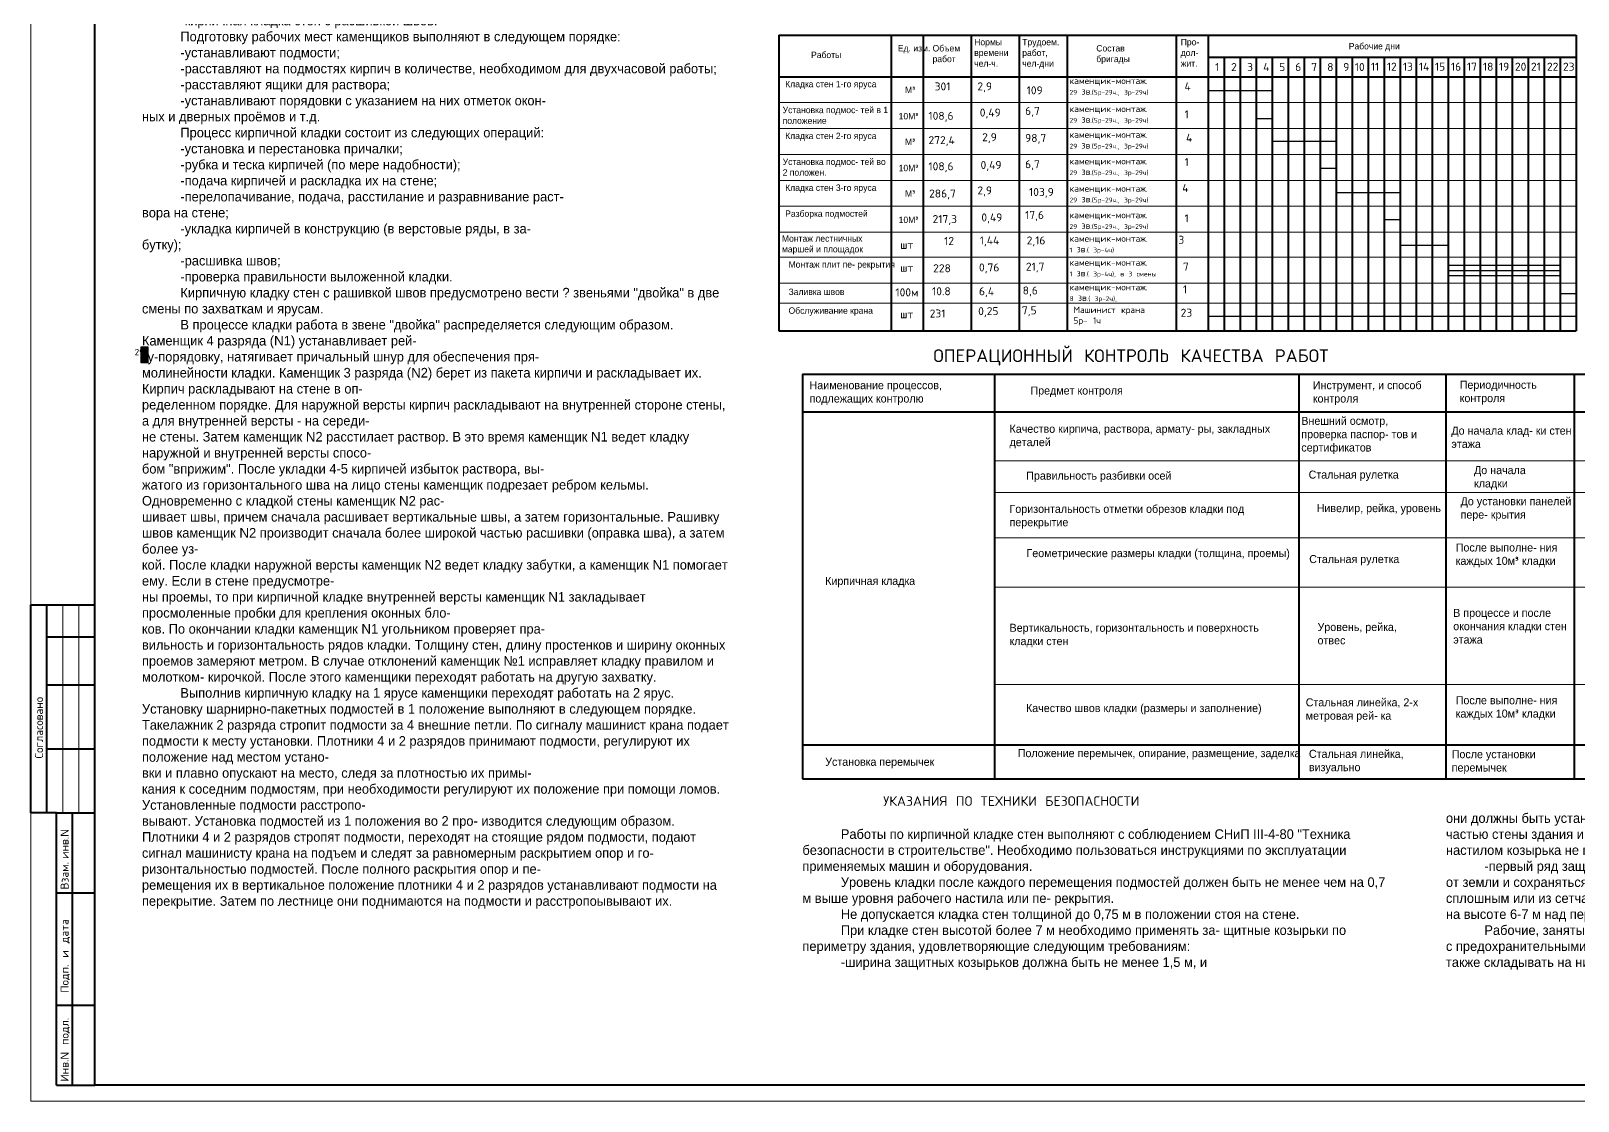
# Model space of a CAD drawing. Header units: millimetres. Extents: x 707 to 5070, y -235 to 1028.
# Drawn here: x 3322.6 to 3805.8, y -232.3 to 102 of the extents above; entities that cross this region are included whole.
import ezdxf

# ---------------------------------------------------------------- set-up
doc = ezdxf.new("R2010")
doc.units = ezdxf.units.MM
for name, color, linetype, lineweight in [('Основная', 7, 'Continuous', 40), ('Средняя', 94, 'Continuous', 30), ('Тонкая', 5, 'Continuous', 15)]:
    doc.layers.add(name, color=color, linetype=linetype, lineweight=lineweight)

msp = doc.modelspace()

# ---------------------------------------------------------------- hatches: boundary and pattern name
h = msp.add_hatch(color=255)
h.paths.add_polyline_path([(3371.5868, 177.305), (3366.4423, 177.305), (3366.4423, 173.1438), (3371.5868, 173.1438)], flags=16)
h.paths.add_polyline_path([(3356.5444, 282.5751), (3542.0444, 282.5751), (3542.0444, -212.4249), (3356.5444, -212.4249)], flags=9)
msp.add_hatch(color=255).paths.add_polyline_path([(3359.0939, 3.3123), (3357.0913, 3.3123), (3357.0913, -1.69), (3359.0939, -1.69)])

# ---------------------------------------------------------------- linework, layer by layer
for p, q in [((3690.3073, 83.449), (3710.3428, 83.449)), ((3705.2871, 74.6557), (3710.3428, 74.6557)), ((3710.3428, 67.5461), (3730.191, 67.5461)), ((3725.3226, 59.1269), (3730.191, 59.1269)), ((3730.191, 51.5497), (3750.2264, 51.5497)), ((3745.1708, 43.1305), (3750.2264, 43.1305)), ((3750.2264, 35.0855), (3765.2062, 35.0855)), ((3765.2062, 28.9114), (3800.2215, 28.9114)), ((3765.2062, 27.2275), (3800.2215, 27.2275)), ((3765.2062, 25.6337), (3800.2215, 25.6337)), ((3800.2265, 19.971), (3805.2611, 19.971)), ((3690.3502, 12.9177), (3805.2097, 12.9177))]:
    msp.add_line(p, q)
msp.add_lwpolyline([(3357.0913, 3.3123), (3359.0939, 3.3123), (3359.0939, -1.69), (3357.0913, -1.69)], close=True)
at = {"layer": 'Основная', "color": 0}
for p, q in [((3342.6208, -227.2661), (3342.6208, 356.7339)), ((3556.2577, 100.727), (3805.2809, 100.727)), ((3556.2577, 100.727), (3556.2577, 8.343)), ((3591.2577, 100.727), (3591.2577, 8.343)), ((3601.2577, 100.727), (3601.2577, 8.343)), ((3616.2577, 100.727), (3616.2577, 8.343)), ((3631.2577, 100.727), (3631.2577, 8.343)), ((3646.2577, 100.727), (3646.2577, 8.343)), ((3680.2809, 100.727), (3680.2809, 8.343)), ((3690.2809, 100.727), (3690.2809, 8.343)), ((3805.2809, 100.727), (3805.2809, 8.343)), ((3690.2809, 93.8444), (3805.2809, 93.8444)), ((3695.2809, 93.8444), (3695.2809, 8.343)), ((3700.2809, 93.8444), (3700.2809, 8.343)), ((3705.2809, 93.8444), (3705.2809, 8.343)), ((3710.2809, 93.8444), (3710.2809, 8.343)), ((3715.2809, 93.8444), (3715.2809, 8.343)), ((3720.2809, 93.8444), (3720.2809, 8.343)), ((3725.2809, 93.8444), (3725.2809, 8.343)), ((3730.2809, 93.8444), (3730.2809, 8.343)), ((3735.2809, 93.8444), (3735.2809, 8.343)), ((3740.2809, 93.8444), (3740.2809, 8.343)), ((3745.2809, 93.8444), (3745.2809, 8.343)), ((3750.2809, 93.8444), (3750.2809, 8.343)), ((3755.2809, 93.8444), (3755.2809, 8.343)), ((3755.2809, 93.8444), (3755.2809, 8.343)), ((3760.2809, 93.8444), (3760.2809, 8.343)), ((3765.2809, 93.8444), (3765.2809, 8.343)), ((3770.2809, 93.8444), (3770.2809, 8.343)), ((3775.2809, 93.8444), (3775.2809, 8.343)), ((3780.2809, 93.8444), (3780.2809, 8.343)), ((3785.2809, 93.8444), (3785.2809, 8.343)), ((3790.2809, 93.8444), (3790.2809, 8.343)), ((3795.2809, 93.8444), (3795.2809, 8.343)), ((3800.2809, 93.8444), (3800.2809, 8.343)), ((3556.2577, 87.727), (3805.2809, 87.727)), ((3556.2577, 8.343), (3805.2809, 8.343)), ((3563.5782, -5.177), (3949.5782, -5.177)), ((3563.5782, -5.177), (3563.5782, -131.5726)), ((3623.5782, -5.177), (3623.5782, -131.5726)), ((3718.5782, -5.177), (3718.5782, -131.5726)), ((3764.5782, -5.177), (3764.5782, -131.5726)), ((3804.5782, -5.177), (3804.5782, -131.5726)), ((3563.5782, -16.9058), (3949.5782, -16.9058)), ((3322.6208, -142.2661), (3322.6208, -77.2661)), ((3322.6208, -77.2661), (3342.6208, -77.2661)), ((3327.6208, -142.2661), (3327.6208, -77.2661)), ((3327.6208, -87.2661), (3342.6208, -87.2661)), ((3327.6208, -102.2661), (3342.6208, -102.2661)), ((3327.6208, -122.2661), (3342.6208, -122.2661)), ((3563.5782, -120.9901), (3949.5782, -120.9901)), ((3563.5782, -131.5726), (3949.5782, -131.5726)), ((3330.6208, -142.2661), (3322.6208, -142.2661)), ((3330.6208, -227.2661), (3330.6208, -142.2661)), ((3330.6208, -142.2661), (3342.6208, -142.2661)), ((3335.6208, -227.2661), (3335.6208, -142.2661)), ((3330.6208, -167.2661), (3342.6208, -167.2661)), ((3330.6208, -202.2661), (3342.6208, -202.2661)), ((3330.6208, -227.2661), (3342.6208, -227.2661)), ((4158.6208, -227.2661), (3342.6208, -227.2661))]:
    msp.add_line(p, q, dxfattribs=at)
at = {"layer": 'Тонкая', "color": 0}
for p, q in [((3322.6208, -232.2661), (3322.6208, 361.7339)), ((3556.2577, 79.6311), (3805.2809, 79.6311)), ((3556.2577, 71.5352), (3805.2809, 71.5352)), ((3556.2577, 63.4394), (3805.2809, 63.4394)), ((3556.2577, 55.3435), (3805.2809, 55.3435)), ((3556.2577, 47.2476), (3805.2809, 47.2476)), ((3556.2577, 39.1517), (3805.2809, 39.1517)), ((3556.2577, 31.3751), (3805.2809, 31.3751)), ((3556.2577, 23.2792), (3805.2809, 23.2792)), ((3556.2577, 16.9532), (3805.2809, 16.9532)), ((3623.5782, -32.2233), (3949.5782, -32.2233)), ((3623.5782, -42.1392), (3949.5782, -42.1392)), ((3623.5782, -56.3564), (3949.5782, -56.3564)), ((3623.5782, -71.7637), (3949.5782, -71.7637)), ((3332.6208, -142.2661), (3332.6208, -77.2661)), ((3337.6208, -142.2661), (3337.6208, -77.2661)), ((3623.5782, -102.0909), (3949.5782, -102.0909)), ((4163.6208, -232.2661), (3322.6208, -232.2661))]:
    msp.add_line(p, q, dxfattribs=at)

# ---------------------------------------------------------------- texts
at = {"attachment_point": 1}
for s, insert, char_height, width in [('{\\Ftxt.shx|c204;1}', (3692.488, 92.0067), 2.5, 3.529139), ('{\\Ftxt.shx|c204;2}', (3697.488, 92.0067), 2.5, 3.529139), ('{\\Ftxt.shx|c204;3}', (3702.488, 92.0067), 2.5, 3.529139), ('{\\Ftxt.shx|c204;4}', (3707.488, 92.0067), 2.5, 3.529139), ('{\\Ftxt.shx|c204;5}', (3712.488, 92.0067), 2.5, 3.529139), ('{\\Ftxt.shx|c204;6}', (3717.488, 92.0067), 2.5, 3.529139), ('{\\Ftxt.shx|c204;7}', (3722.488, 92.0067), 2.5, 3.529139), ('{\\Ftxt.shx|c204;8}', (3727.488, 92.0067), 2.5, 3.529139), ('{\\Ftxt.shx|c204;9}', (3732.488, 92.0067), 2.5, 3.529139), ('{\\Ftxt.shx|c204;10}', (3736.1155, 92.0067), 2.5, 3.529139), ('{\\Ftxt.shx|c204;11}', (3741.1296, 92.1111), 2.5, 3.529139), ('{\\Ftxt.shx|c204;12}', (3746.1296, 92.1111), 2.5, 3.529139), ('{\\Ftxt.shx|c204;13}', (3751.1296, 92.1111), 2.5, 3.529139), ('{\\Ftxt.shx|c204;14}', (3756.1296, 92.1111), 2.5, 3.529139), ('{\\Ftxt.shx|c204;15}', (3761.1296, 92.1111), 2.5, 3.529139), ('{\\Ftxt.shx|c204;16}', (3766.1296, 92.1111), 2.5, 3.529139), ('{\\Ftxt.shx|c204;17}', (3771.1296, 92.1111), 2.5, 3.529139), ('{\\Ftxt.shx|c204;18}', (3776.1296, 92.1111), 2.5, 3.529139), ('{\\Ftxt.shx|c204;19}', (3781.1296, 92.1111), 2.5, 3.529139), ('{\\Ftxt.shx|c204;20}', (3786.1296, 92.1111), 2.5, 3.529139), ('{\\Ftxt.shx|c204;21}', (3791.1296, 92.1111), 2.5, 3.529139), ('{\\Ftxt.shx|c204;22}', (3796.1296, 92.1111), 2.5, 3.529139), ('{\\Ftxt.shx|c204;23}', (3801.1296, 92.1111), 2.5, 3.529139), ('{\\Ftxt.shx|c204;301}', (3604.8836, 85.9463), 2.5, 8.688572), ('{\\Ftxt.shx|c204;2,9}', (3618.226, 85.9687), 2.5, 10.181164), ('{\\Ftxt.shx|c204;109}', (3633.622, 84.7281), 2.5, 10.429493), ('{\\Ftxt.shx|c204;каменщик-монтаж.\\P\\H0.75x;29 \\H1.333x;зв\\H0.75x;.(5р-29ч., 3р-29ч)}', (3647.0313, 87.4574), 2, 53.481481), ('{\\Ftxt.shx|c204;4}', (3682.9291, 86.0013), 2.5, 4.980268), ('{\\Ftxt.shx|c204;0,49}', (3618.971, 77.7809), 2.5, 9.187877), ('{\\Ftxt.shx|c204;6,7}', (3633.1253, 78.2771), 2.5, 11.174461), ('{\\Ftxt.shx|c204;каменщик-монтаж.\\P\\H0.75x;29 \\H1.333x;зв\\H0.75x;.(5р-29ч., 3р-29ч)}', (3647.0313, 78.6899), 2, 53.481481), ('{\\Ftxt.shx|c204;108,6}', (3602.9528, 76.7616), 2.5, 11.77784), ('{\\Ftxt.shx|c204;1}', (3682.9291, 77.2338), 2.5, 4.980268), ('{\\Ftxt.shx|c204;272,4}', (3602.9528, 69.1622), 2.5, 11.77784), ('{\\Ftxt.shx|c204;2,9}', (3619.716, 70.0893), 2.5, 9.436207), ('{\\Ftxt.shx|c204;98,7}', (3633.1253, 69.8411), 2.5, 11.671099), ('{\\Ftxt.shx|c204;каменщик-монтаж.\\P\\H0.75x;29 \\H1.333x;зв\\H0.75x;.(5р-29ч., 3р-29ч)}', (3647.0313, 70.6332), 2, 53.481481), ('{\\Ftxt.shx|c204;4}', (3683.4034, 69.888), 2.5, 4.268804), ('{\\Ftxt.shx|c204;108,6}', (3602.9528, 60.9929), 2.5, 11.77784), ('{\\Ftxt.shx|c204;0,49}', (3619.2193, 61.4052), 2.5, 10.181164), ('{\\Ftxt.shx|c204;6,7}', (3633.1253, 61.6533), 2.5, 10.926142), ('{\\Ftxt.shx|c204;каменщик-монтаж.\\P\\H0.75x;29 \\H1.333x;зв\\H0.75x;.(5р-29ч., 3р-29ч)}', (3647.0313, 62.3396), 2, 53.481481), ('{\\Ftxt.shx|c204;1}', (3682.9291, 62.3053), 2.5, 4.268793), ('{\\Ftxt.shx|c204;2,9}', (3618.226, 53.4654), 2.5, 10.926131), ('{\\Ftxt.shx|c204;каменщик-монтаж.\\P\\H0.75x;29 \\H1.333x;зв\\H0.75x;.(5р-29ч., 3р-29ч)}', (3647.0313, 53.8091), 2, 53.481481), ('{\\Ftxt.shx|c204;4}', (3682.2176, 54.2486), 2.5, 5.928893), ('{\\Ftxt.shx|c204;286,7}', (3603.1459, 52.4877), 2.5, 10.619368), ('{\\Ftxt.shx|c204;103,9}', (3634.3669, 52.9692), 2.5, 10.926142), ('{\\Ftxt.shx|c204;217,3}', (3604.2361, 44.5111), 2.5, 10.457757), ('{\\Ftxt.shx|c204;0,49}', (3619.4677, 45.0294), 2.5, 9.187888), ('{\\Ftxt.shx|c204;17,6}', (3633.1253, 45.7738), 2.5, 13.409353), ('{\\Ftxt.shx|c204;каменщик-монтаж.\\P\\H0.75x;29 \\H1.333x;зв\\H0.75x;.(5р-29ч., 3р-29ч)}', (3647.0313, 45.5154), 2, 53.481481), ('{\\Ftxt.shx|c204;1}', (3682.9291, 44.7702), 2.5, 4.268793), ('{\\Ftxt.shx|c204;шт}', (3594.1097, 36.4525), 2.5, 5.773699), ('{\\Ftxt.shx|c204;12}', (3607.8487, 37.6717), 2.5, 11.028184), ('{\\Ftxt.shx|c204;1,44}', (3618.971, 37.8341), 2.5, 10.926131), ('{\\Ftxt.shx|c204;2,16}', (3633.622, 37.8341), 2.5, 11.422769), ('{\\Ftxt.shx|c204;каменщик-монтаж.\\P\\H0.75x;1 \\H1.333x;зв\\H0.75x;.( 3р-4ч)}', (3647.0313, 38.1697), 2, 53.481481), ('{\\Ftxt.shx|c204;3}', (3681.0225, 38.0461), 2.5, 6.810011), ('{\\Ftxt.shx|c204;228}', (3604.4132, 29.1357), 2.5, 9.704601), ('{\\Ftxt.shx|c204;0,76}', (3618.7227, 29.3981), 2.5, 10.677812), ('{\\Ftxt.shx|c204;21,7}', (3633.3736, 29.6462), 2.5, 11.422769), ('{\\Ftxt.shx|c204;каменщик-монтаж.\\P\\H0.75x;1 \\H1.333x;зв\\H0.75x;.( 3р-4ч), в 3 смены}', (3647.0313, 30.7014), 2, 53.481481), ('{\\Ftxt.shx|c204;7}', (3682.4209, 29.6504), 2.5, 5.6286), ('{\\Ftxt.shx|c204;шт}', (3594.1097, 29.2911), 2.5, 5.773699), ('{\\Ftxt.shx|c204;100м}', (3592.6383, 21.6187), 2.5, 8.25267), ('{\\Ftxt.shx|c204;10.8}', (3604.0717, 21.9546), 2.5, 9.684526), ('{\\Ftxt.shx|c204;6,4}', (3618.7227, 21.9546), 2.5, 8.939569), ('{\\Ftxt.shx|c204;8,6}', (3632.3804, 22.2027), 2.5, 13.409343), ('{\\Ftxt.shx|c204;каменщик-монтаж.\\P\\H0.75x;8 \\H1.333x;зв\\H0.75x;.( 3р-2ч), }', (3647.0313, 22.9945), 2, 53.481481), ('{\\Ftxt.shx|c204;1}', (3682.4209, 22.5683), 2.5, 5.420129), ('{\\Ftxt.shx|c204;231}', (3603.3268, 15.0073), 2.5, 11.671099), ('{\\Ftxt.shx|c204;0,25}', (3618.4744, 15.7517), 2.5, 10.429493), ('{\\Ftxt.shx|c204;7,5}', (3632.132, 15.9998), 2.5, 10.429483), ('{\\Ftxt.shx|c204;Машинист крана\\P5р- 1ч}', (3648.2323, 15.9029), 2, 30.853078), ('{\\Ftxt.shx|c204;23}', (3681.7105, 15.2501), 2.5, 7.52036), ('{\\Ftxt.shx|c204;шт}', (3594.1097, 14.7693), 2.5, 5.773699), ('{\\Ftxt.shx|c204;29}', (3355.0111, 2.7158), 2, 5.509847), ('{\\Ftxt.shx|c204;УКАЗАНИЯ ПО ТЕХНИКИ БЕЗОПАСНОСТИ}', (3588.8111, -137.0421), 3, 150.98485)]:
    msp.add_mtext(s, dxfattribs=dict(at, insert=insert, char_height=char_height, width=width))
at = {"layer": 'Средняя', "color": 0, "attachment_point": 1}
for s, insert, char_height, width in [('^IДо начала кирпичной кладки стен должны быть выполнены:\\P^I-работы по организации строительной площадки;\\P^I-работы по возведению нулевого цикла;\\P^I-геодезическая разбивка осей здания;\\P^I-доставлены на площадку и подготовлены к работе монтажный\\Pкран, подмости, необходимые приспособления, инвентарь и мате-\\Pриалы.\\P^IДоставку кирпича на объект осуществляют на поддонах в специально оборудованных бортовых машинах. Раствор на объект доставляют растворовозами и выгружают в установку для переме-\\Pшивания и выдачи раствора (раздаточным бункером). В процессе кладки запас материалов пополняется.\\P^IСкладирование кирпича предусмотрено на спланированной площадке на поддонах или железобетонной плите.\\P^IРазгрузку кирпича с автомашин и подачу на склад и рабочее\\Pместо осуществляют пакетами с помощью захвата Б-8. При этом\\Pобязательно днища пакетов защищают брезентовыми фартуками от\\Pвыпадения кирпича. Раствор подают на рабочее место инвентарным\\Pраздаточным бункером вместимостью 1м{\\fISOCPEUR|b0|i0|c0|p34;³} в металлические ящики\\Pвместимостью 0,25м{\\fISOCPEUR|b0|i0|c0|p34;³}.\\P^IРаботы по возведению этажа жилого дома выполняет бригада\\Pиз ?? человек:\\P^I-каменщик 3 разряда             - ?;\\P^I-каменщик 4 разряда             - ?;\\P^I-монтажник-такелажник 2 разряда - ?;\\P^I-плотник 4 разряда              - ?;\\P^I-плотник 2 разряда              - ?.\\P^IПри производстве кирпичной кладки стен используют инвентарные шарнирно-пакетные подмости: для кладки стен в зоне лестничной клетки - переходные площадки и подмости для кладки пилонов.\\P^IОбщую ширину рабочих мест принимают равной 2,5м, в том чи-\\Pле рабочую зону 60-70см.\\P^IРаботы по производству кирпичной кладки стен этажа выпол-\\Pняют в следующей технологической последовательности:\\P^I-подготовка рабочих мест каменщиков;\\P^I-кирпичная кладка стен с расшивкой швов.\\P^IПодготовку рабочих мест каменщиков выполняют в следующем порядке:\\P^I-устанавливают подмости;\\P^I-расставляют на подмостях кирпич в количестве, необходимом для двухчасовой работы;\\P^I-расставляют ящики для раствора;\\P^I-устанавливают порядовки с указанием на них отметок окон-\\Pных и дверных про{\\fArial|b0|i0|c0|p34;ё}мов и т.д.\\P^IПроцесс кирпичной кладки состоит из следующих операций:\\P^I-установка и перестановка причалки;\\P^I-рубка и теска кирпичей (по мере надобности);\\P^I-подача кирпичей и раскладка их на стене;\\P^I-перелопачивание, подача, расстилание и разравнивание раст-\\Pвора на стене;\\P^I-укладка кирпичей в конструкцию (в верстовые ряды, в за-\\Pбутку);\\P^I-расшивка швов;\\P^I-проверка правильности выложенной кладки.\\P^IКирпичную кладку стен с рашивкой швов предусмотрено вести ? звеньями "двойка" в две смены по захваткам и ярусам.\\P^IВ процессе кладки работа в звене "двойка" распределяется следующим образом. Каменщик 4 разряда ({\\fArial|b0|i0|c204|p34;N}1) устанавливает рей-\\Pку-порядовку, натягивает причальный шнур для обеспечения пря-\\Pмолинейности кладки. Каменщик 3 разряда ({\\fArial|b0|i0|c0|p34;N}2) берет из пакета кирпичи и раскладывает их. Кирпич раскладывают на стене в оп-\\Pределенном порядке. Для наружной версты кирпич раскладывают на внутренней стороне стены, а для внутренней версты - на середи-\\Pне стены. Затем каменщик {\\fArial|b0|i0|c0|p34;N}2 расстилает раствор. В это время каменщик {\\fArial|b0|i0|c204|p34;N}1 ведет кладку наружной и внутренней версты спосо-\\Pбом "вприжим". После укладки 4-5 кирпичей избыток раствора, вы-\\Pжатого из горизонтального шва на лицо стены каменщик подрезает ребром кельмы. Одновременно с кладкой стены каменщик {\\fArial|b0|i0|c204|p34;N}2 рас-\\Pшивает швы, причем сначала расшивает вертикальные швы, а затем горизонтальные. Рашивку швов каменщик {\\fArial|b0|i0|c0|p34;N}2 производит сначала более широкой частью расшивки (оправка шва), а затем более уз-\\Pкой. После кладки наружной версты каменщик {\\fArial|b0|i0|c0|p34;N}2 ведет кладку забутки, а каменщик {\\fArial|b0|i0|c0|p34;N}1 помогает ему. Если в стене предусмотре-\\Pны проемы, то при кирпичной кладке внутренней версты каменщик {\\fArial|b0|i0|c0|p34;N}1 закладывает просмоленные пробки для крепления оконных бло-\\Pков. По окончании кладки каменщик {\\fArial|b0|i0|c0|p34;N}1 угольником проверяет пра-\\Pвильность и горизонтальность рядов кладки. Толщину стен, длину простенков и ширину оконных проемов замеряют метром. В случае отклонений каменщик {\\fArial|b0|i0|c0|p34;№}1 исправляет кладку правилом и молотком- кирочкой. После этого каменщики переходят работать на другую захватку.\\P^IВыполнив кирпичную кладку на 1 ярусе каменщики переходят работать на 2 ярус. Установку шарнирно-пакетных подмостей в 1 положение выполняют в следующем порядке. Такелажник 2 разряда стропит подмости за 4 внешние петли. По сигналу машинист крана подает подмости к месту установки. Плотники 4 и 2 разрядов принимают подмости, регулируют их положение над местом устано-\\Pвки и плавно опускают на место, следя за плотностью их примы-\\Pкания к соседним подмостям, при необходимости регулируют их положение при помощи ломов. Установленные подмости расстропо-\\Pвывают. Установка подмостей из 1 положения во 2 про- изводится следующим образом. Плотники 4 и 2 разрядов стропят подмости, переходят на стоящие рядом подмости, подают сигнал машинисту крана на подъем и следят за равномерным раскрытием опор и го-\\Pризонтальностью подмостей. После полного раскрытия опор и пе-\\Pремещения их в вертикальное положение плотники 4 и 2 разрядов устанавливают подмости на перекрытие. Затем по лестнице они поднимаются на подмости и расстропоывывают их. ', (3357.2944, 281.8251), 3, 184.149135), ('{\\Ftxt.shx|c204;ОПЕРАЦИОННЫЙ КОНТРОЛЬ КАЧЕСТВА РАБОТ}', (3604.4635, 2.5689), 4, 189.465373), ('они должны быть установлены с уклоном к стене так, чтобы угол, образуемый между нижней частью стены здания и поверхностью ко- зырька был 110%%D, а зазор между стеной здания и настилом козырька не превышал 50 мм;\\P^I-первый ряд защитных козырьков должен иметь сплощной нас- тил на высоте не более 6 м от земли и сохраняться до полного окончания кладки стен, а второй ряд, изготовленный сплошным или из сетчатых материалов с ячейкой не более 50x50 мм, должен ус- танавливаться на высоте 6-7 м над первым рядом, а затем по хо- ду кладки переставляться через каждые 6-7 м.\\P^IРабочие, занятые на установке, очистке или снятии защитных козырьков, должны работать с предохранительными поясами. Ходить по козырькам, испльзовать их в качестве подмостей, а также складывать на них материалы не допускается.', (3764.5782, -142.3685), 3, 185), ('^IРаботы по кирпичной кладке стен выполняют с соблюдением СНиП III-4-80 "Техника безопасности в строительстве". Необходимо пользоваться инструкциями по эксплуатации применяемых машин и оборудования.\\P^IУровень кладки после каждого перемещения подмостей должен быть не менее чем на 0,7 м выше уровня рабочего настила или пе- рекрытия.\\P^IНе допускается кладка стен толщиной до 0,75 м в положении стоя на стене.\\P^IПри кладке стен высотой более 7 м необходимо применять за- щитные козырьки по периметру здания, удовлетворяющие следующим требованиям:\\P^I-ширина защитных козырьков должна быть не менее 1,5 м, и', (3563.5782, -147.3685), 3, 185)]:
    msp.add_mtext(s, dxfattribs=dict(at, insert=insert, char_height=char_height, width=width))
at = {"layer": 'Тонкая', "color": 0, "attachment_point": 1}
for s, insert, char_height, width in [('Ед. изм.', (3593.3875, 97.6201), 2, 12.583429), ('Объем работ', (3604.2352, 97.6201), 2, 12.583429), ('Нормы времени чел-ч.', (3617.2403, 99.5356), 2, 13.235384), ('Трудоем. работ, чел-дни', (3632.2403, 99.5356), 2, 13.235384), ('Состав бригады', (3655.3736, 97.6201), 2, 12.583429), ('Про- дол- жит.', (3681.7396, 99.5356), 2, 8.663267), ('Рабочие дни', (3734.215, 98.2724), 2, 24.535999), ('Работы', (3566.2822, 95.5595), 2, 12.583429), ('Кладка стен 1-го яруса', (3558.2003, 86.4428), 2, 32.619621), ('М{\\fISOCPEUR|b0|i0|c0|p34;³} ', (3595.6422, 84.5934), 2, 11.009112), ('Установка подмос- тей в 1 положение', (3557.4135, 78.3469), 2, 33.56383), ('10М{\\fISOCPEUR|b0|i0|c0|p34;³} ', (3593.6401, 76.4024), 2, 11.009112), ('Кладка стен 2-го яруса', (3558.2003, 70.251), 2, 32.619621), ('М{\\fISOCPEUR|b0|i0|c0|p34;³} ', (3595.6422, 68.4016), 2, 11.009112), ('Установка подмос- тей во 2 положен.', (3557.4135, 62.1552), 2, 33.56383), ('10М{\\fISOCPEUR|b0|i0|c0|p34;³} ', (3593.6401, 60.2106), 2, 11.009112), ('Кладка стен 3-го яруса', (3558.2003, 54.0593), 2, 32.619621), ('М{\\fISOCPEUR|b0|i0|c0|p34;³} ', (3595.6422, 52.2098), 2, 11.009112), ('Разборка подмостей', (3558.2003, 45.9634), 2, 32.619621), ('10М{\\fISOCPEUR|b0|i0|c0|p34;³} ', (3593.6401, 44.0189), 2, 11.009112), ('Монтаж лестничных маршей и площадок', (3557.182, 38.1868), 2, 34.213576), ('Монтаж плит пе- рекрытия', (3559.2516, 30.0909), 2, 34.213576), ('Заливка швов', (3559.2516, 21.523), 2, 34.213576), ('Обслуживание крана', (3559.2516, 15.669), 2, 34.213576), ('Наименование процессов, подлежащих контролю', (3565.8154, -7.3848), 2.5, 55.851957), ('Предмет контроля', (3634.8065, -9.0589), 2.5, 53.85594), ('Инструмент, и способ контроля', (3723.0133, -7.3848), 2.5, 42.067062), ('Периодичность\\Pконтроля', (3768.887, -7.2635), 2.5, 39.437763), ('Внешний осмотр,\\Pпроверка паспор- тов и сертификатов', (3719.4062, -18.5181), 2.5, 44.323116), ('Качество кирпича, раствора, армату- ры, закладных деталей', (3628.2731, -21.0029), 2.5, 86.99396), ('До начала клад- ки стен этажа', (3766.2825, -21.5779), 2.5, 38.160126), ('Правильность разбивки осей', (3633.4872, -35.6314), 2.5, 86.99396), ('Стальная рулетка', (3721.6825, -35.309), 2.5, 42.856331), ('До начала \\Pкладки', (3773.3513, -33.9202), 2.5, 40.705544), ('До установки панелей пере- крытия', (3769.1542, -43.6377), 2.5, 35.723977), ('Горизонтальность отметки обрезов кладки под перекрытие', (3628.2731, -46.0285), 2.5, 86.99396), ('Нивелир, рейка, уровень', (3724.1944, -45.7931), 2.5, 42.856331), ('Геометрические размеры кладки (толщина, проемы)', (3633.5705, -59.8469), 2.5, 86.99396), ('Стальная рулетка', (3721.8753, -61.7026), 2.5, 42.856331), ('После выполне- ния каждых 10м{\\fISOCPEUR|b0|i0|c0|p34;³} кладки', (3767.63, -58.0906), 2.5, 36.812694), ('Кирпичная кладка', (3570.6945, -68.5216), 2.5, 55.851957), ('В процессе и после окончания кладки стен этажа', (3766.8571, -78.503), 2.5, 36.812694), ('Вертикальность, горизонтальность и поверхность кладки стен', (3628.2731, -83.1674), 2.5, 86.99396), ('Уровень, рейка,\\Pотвес', (3724.473, -82.9227), 2.5, 42.856331), ('Стальная линейка, 2-х метровая рей- ка', (3720.7761, -106.4592), 2.5, 42.856331), ('После выполне- ния каждых 10м{\\fISOCPEUR|b0|i0|c0|p34;³} кладки', (3767.63, -105.8033), 2.5, 36.812694), ('Качество швов кладки (размеры и заполнение)', (3633.408, -108.2486), 2.5, 86.99396), ('Установка перемычек', (3570.6945, -125.033), 2.5, 55.851957), ('Положение перемычек, опирание, размещение, заделка', (3630.8428, -122.3244), 2.5, 86.99396), ('Стальная линейка, визуально', (3721.7752, -122.552), 2.5, 42.856331), ('После установки перемычек', (3766.3903, -122.6615), 2.5, 36.812694)]:
    msp.add_mtext(s, dxfattribs=dict(at, insert=insert, char_height=char_height, width=width))
at = {"layer": 'Тонкая', "color": 0, "char_height": 2.5, "attachment_point": 1, "rotation": 90}
for s, insert, width in [('{\\Ftxt.shx|c204;Согласовано}', (3323.8884, -125.2409), 48.477778), ('{\\Ftxt.shx|c204;Взам.} {\\Ftxt.shx|c204;инв.}N', (3331.8884, -166.1899), 26.146084), ('{\\Ftxt.shx|c204;Подп. и дата}', (3331.8884, -198.448), 31.311111), ('{\\Ftxt.shx|c204;Инв.}N{\\Ftxt.shx|c204; подл.}', (3331.8884, -226.1899), 26.146084)]:
    msp.add_mtext(s, dxfattribs=dict(at, insert=insert, width=width))

doc.saveas('drawing.dxf')
